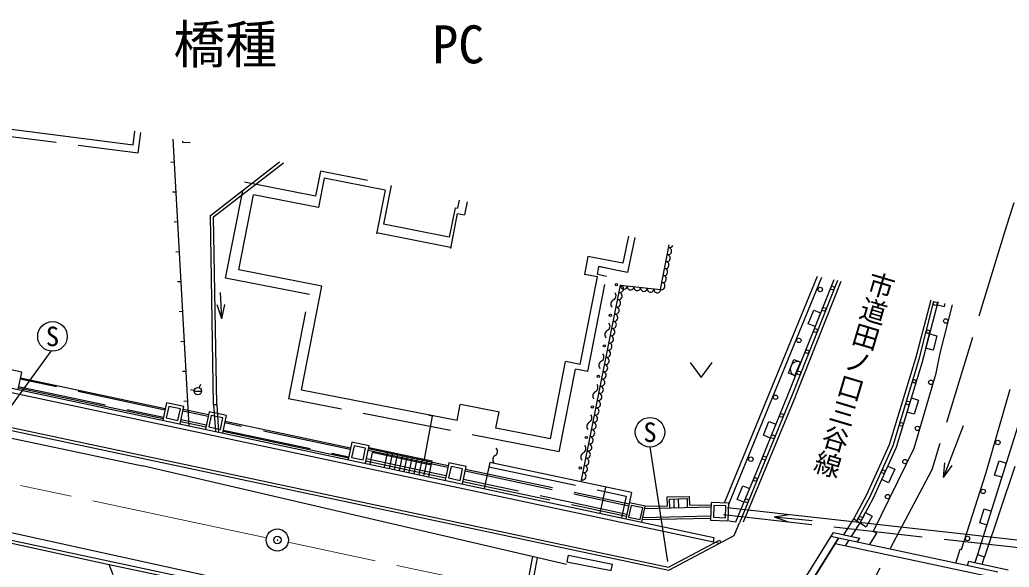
# Model space of a CAD drawing. Units: millimetres, scale not verified. Extents: x 40000 to 680000, y 20000 to 380000.
# Drawn here: x 447871 to 514731, y 280944 to 317894 of the extents above; entities that cross this region are included whole.
import ezdxf
from ezdxf.enums import TextEntityAlignment as Align

# ---------------------------------------------------------------- set-up
doc = ezdxf.new("R2010")
doc.units = ezdxf.units.MM
doc.header["$LTSCALE"] = 1000
doc.header["$PDMODE"] = 32
doc.header["$PDSIZE"] = 500
doc.linetypes.add('CHAIN', pattern=[18.5, 12, -1.5, 3.5, -1.5])
doc.linetypes.add('DASHED', pattern=[7.5, 6, -1.5])
for name, color, linetype, lineweight in [('M-BGD', 7, 'Continuous', 25), ('M-BGD-EXST', 7, 'Continuous', 25), ('M-BMK', 2, 'CHAIN', 13), ('M-BMK-HTXT', 7, 'Continuous', 13), ('M-BMK-SRVR', 3, 'Continuous', 25), ('M-STR-HTXT', 7, 'Continuous', 13), ('M-STR-STR1', 1, 'Continuous', 25), ('M-STR-STRC', 7, 'Continuous', 25)]:
    doc.layers.add(name, color=color, linetype=linetype, lineweight=lineweight)
doc.layers.add('M-OTRS', color=6, linetype='Continuous')
doc.styles.add('@ＭＳ ゴシック', font='')
doc.styles.add('ＭＳ ゴシック', font='')
doc.styles.get('@ＭＳ ゴシック').set_extended_font_data('@MS Gothic')
doc.styles.get('ＭＳ ゴシック').set_extended_font_data('MS Gothic')

msp = doc.modelspace()

# ---------------------------------------------------------------- linework, layer by layer
at = {"layer": 'M-BGD', "linetype": 'DASHED'}
for p, q in [((444375, 310391), (455880, 308921)), ((455880, 308921), (456056, 310297)), ((458883, 309616), (458887, 309696)), ((459386, 309590), (458883, 309616)), ((468181, 307668), (467852, 305984)), ((471357, 307046), (468181, 307668)), ((461782, 300458), (463048, 306925)), ((467852, 305984), (463048, 306925)), ((472959, 306706), (472450, 304103)), ((477565, 305728), (477457, 305174)), ((477283, 305208), (476896, 303232)), ((477283, 305208), (477457, 305174)), ((476896, 303232), (472450, 304103)), ((489434, 303206), (488936, 300827)), ((486902, 300693), (487007, 301232)), ((487623, 301110), (487004, 301231)), ((488936, 300827), (487037, 301225)), ((467438, 299350), (461782, 300458)), ((486256, 294143), (487518, 300572)), ((487518, 300572), (486902, 300693)), ((466058, 292304), (467438, 299350)), ((484327, 288726), (485420, 294307)), ((486256, 294143), (485420, 294307)), ((457680, 291551), (447898, 293629)), ((447794, 293140), (457576, 291062)), ((484327, 288726), (466036, 292309)), ((458921, 291619), (460624, 291257)), ((458770, 290910), (460473, 290548)), ((458895, 291497), (460598, 291135)), ((458744, 290788), (460447, 290426)), ((461626, 290201), (470096, 288401)), ((470200, 288891), (461730, 290690)), ((471415, 288837), (476795, 287694)), ((471441, 288959), (476821, 287816)), ((476671, 287107), (471291, 288250)), ((471688, 288677), (471522, 287894)), ((475659, 287833), (471688, 288677)), ((471265, 288128), (476645, 286985)), ((477995, 287567), (489048, 285218)), ((479561, 287720), (488854, 285745)), ((488898, 284509), (477844, 286858)), ((477969, 287444), (489022, 285096)), ((477818, 286735), (488872, 284387)), ((488854, 285745), (488542, 284278)), ((495427, 284497), (516192, 282184))]:
    msp.add_line(p, q, dxfattribs=at)
at = {"layer": 'M-BGD'}
for p, q in [((446952, 310561), (455524, 309465)), ((455524, 309465), (455642, 310385)), ((459307, 290489), (458246, 309832)), ((458331, 308286), (458081, 308272)), ((468450, 307197), (468064, 305226)), ((472552, 306394), (468450, 307197)), ((458441, 306268), (458192, 306254)), ((472552, 306394), (471975, 303446)), ((462664, 301023), (463656, 306089)), ((468064, 305226), (463656, 306089)), ((478108, 305612), (477933, 304719)), ((458552, 304250), (458302, 304236)), ((477427, 304819), (476967, 302468)), ((477427, 304819), (477933, 304719)), ((476978, 302529), (471986, 303507)), ((489002, 303298), (488617, 301461)), ((458663, 302232), (458413, 302218)), ((486262, 301923), (486024, 300712)), ((488617, 301461), (486262, 301923)), ((468282, 299923), (462664, 301023)), ((458773, 300214), (458524, 300200)), ((485739, 294629), (486899, 300540)), ((486899, 300540), (486024, 300712)), ((495495, 285287), (501767, 300586)), ((495782, 285196), (502065, 300522)), ((500305, 292526), (503381, 300243)), ((466906, 292903), (468282, 299923)), ((461514, 297698), (461429, 299486)), ((509430, 298958), (508380, 294946)), ((458884, 298196), (458635, 298182)), ((461514, 297698), (461210, 298651)), ((461514, 297698), (461727, 298676)), ((508843, 294738), (509919, 298854)), ((510061, 295391), (510898, 298646)), ((409903, 298123), (491726, 280739)), ((458995, 296178), (458745, 296164)), ((509800, 294038), (510061, 295391)), ((448002, 294118), (446828, 294367)), ((483732, 289604), (484754, 294822)), ((485739, 294629), (484754, 294822)), ((500248, 293864), (500621, 294792)), ((507116, 289041), (508843, 294738)), ((447752, 292944), (448002, 294118)), ((447921, 293736), (457702, 291658)), ((459106, 294160), (458856, 294146)), ((446223, 292962), (495178, 282562)), ((446579, 293193), (494771, 282955)), ((457553, 290954), (447771, 293032)), ((477417, 290844), (466906, 292903)), ((500297, 292493), (496760, 283981)), ((515891, 292337), (512588, 281794)), ((457783, 292040), (457534, 290866)), ((457938, 291802), (457771, 291020)), ((458957, 291790), (457783, 292040)), ((458720, 291636), (457938, 291802)), ((458554, 290854), (458720, 291636)), ((458708, 290617), (458957, 291790)), ((459216, 292142), (458967, 292128)), ((460966, 291921), (461186, 291930)), ((460966, 291921), (461086, 290111)), ((461185, 291935), (461309, 290064)), ((477417, 290844), (477631, 291937)), ((480289, 291417), (477643, 291935)), ((408396, 291031), (483921, 274985)), ((457771, 291020), (458554, 290854)), ((460660, 291429), (460411, 290255)), ((460814, 291191), (460648, 290409)), ((461834, 291179), (460660, 291429)), ((461597, 291025), (460814, 291191)), ((461430, 290243), (461597, 291025)), ((461584, 290005), (461834, 291179)), ((475224, 288232), (475764, 291141)), ((475764, 291141), (475518, 291186)), ((480039, 290327), (480254, 291424)), ((446234, 290609), (491697, 280950)), ((460648, 290409), (461430, 290243)), ((461753, 290798), (470223, 288998)), ((483732, 289604), (480039, 290327)), ((510285, 286992), (511646, 290517)), ((470073, 288294), (461603, 290093)), ((470304, 289380), (470055, 288206)), ((470458, 289142), (470292, 288360)), ((471478, 289130), (470304, 289380)), ((471241, 288976), (470458, 289142)), ((471074, 288194), (471241, 288976)), ((471228, 287956), (471478, 289130)), ((471457, 289032), (475722, 288126)), ((505565, 285622), (507116, 289041)), ((470292, 288360), (471074, 288194)), ((472729, 288762), (472500, 287686)), ((473061, 288692), (472833, 287616)), ((473394, 288621), (473165, 287545)), ((473726, 288550), (473498, 287474)), ((474059, 288480), (473830, 287404)), ((474392, 288409), (474163, 287333)), ((474724, 288338), (474495, 287262)), ((475057, 288268), (474828, 287192)), ((475389, 288197), (475161, 287121)), ((475722, 288126), (475493, 287050)), ((476858, 287987), (476608, 286813)), ((477012, 287750), (476846, 286968)), ((478032, 287738), (476858, 287987)), ((477794, 287584), (477012, 287750)), ((477628, 286801), (477794, 287584)), ((477782, 286564), (478032, 287738)), ((479623, 288013), (479249, 286252)), ((489209, 285976), (479623, 288013)), ((510285, 286992), (510391, 287986)), ((510285, 286992), (510874, 287800)), ((515110, 287751), (513067, 281642)), ((476846, 286968), (477628, 286801)), ((487449, 286351), (487075, 284590)), ((489209, 285976), (488835, 284216)), ((491628, 285694), (493128, 285727)), ((491641, 285094), (491628, 285694)), ((491782, 285547), (492981, 285573)), ((491795, 284947), (491782, 285547)), ((492095, 284954), (492081, 285554)), ((492395, 284960), (492381, 285560)), ((492994, 284974), (492981, 285573)), ((493141, 285127), (493128, 285727)), ((504651, 283945), (505565, 285622)), ((489180, 285114), (489013, 284331)), ((490140, 285063), (489064, 285292)), ((489962, 284948), (489180, 285114)), ((489796, 284165), (489962, 284948)), ((489911, 283987), (490140, 285063)), ((490107, 284910), (494575, 285008)), ((490140, 285061), (491641, 285094)), ((493141, 285127), (494580, 285158)), ((494586, 285319), (494544, 284120)), ((495785, 285277), (494586, 285319)), ((494779, 285112), (494751, 284313)), ((495578, 285084), (494779, 285112)), ((495550, 284285), (495578, 285084)), ((495671, 284973), (516076, 282700)), ((495743, 284078), (495785, 285277)), ((489013, 284331), (489796, 284165)), ((489947, 284156), (494549, 284258)), ((489979, 284307), (494554, 284408)), ((494751, 284313), (495550, 284285)), ((498851, 284350), (499838, 284512)), ((498851, 284350), (499787, 283997)), ((498851, 284350), (501420, 284094)), ((503563, 283132), (504234, 284205)), ((504234, 284205), (505076, 283679)), ((494544, 284120), (495743, 284078)), ((496241, 283973), (495802, 284048)), ((496148, 283074), (496506, 283945)), ((504083, 283021), (504658, 283941)), ((491726, 280739), (496148, 283074)), ((494771, 282955), (494715, 282660)), ((500933, 280214), (502850, 283283)), ((501644, 280370), (503222, 282897)), ((503202, 282902), (502681, 283012)), ((502850, 283283), (504631, 282905)), ((503563, 283132), (504631, 282905)), ((504462, 282634), (504631, 282905)), ((505294, 282457), (505782, 283238)), ((505568, 283372), (505782, 283238)), ((446696, 282707), (453902, 281115)), ((491697, 280950), (495158, 282777)), ((495158, 282777), (495251, 282600)), ((502976, 282541), (513736, 280255)), ((503663, 282395), (503889, 282756)), ((511120, 281219), (511411, 282170)), ((511411, 282170), (511513, 282138)), ((512494, 281515), (512414, 281251)), ((512587, 281795), (512417, 281251)), ((512588, 281794), (513067, 281642)), ((512909, 281146), (513067, 281642)), ((453902, 281115), (468565, 278067)), ((454174, 280423), (453902, 281115)), ((511906, 281052), (511994, 281340)), ((511994, 281340), (512909, 281146)), ((512179, 281301), (514652, 280776))]:
    msp.add_line(p, q, dxfattribs=at)
at = {"layer": 'M-BGD', "linetype": 'DASHED'}
msp.add_lwpolyline([(517330, 312692), (514433, 303630), (509503, 287511), (503149, 275533), (556798, 265313), (571991, 288933)], dxfattribs=at)
at = {"layer": 'M-BGD'}
for points in [[(460966, 291926), (460748, 304692), (465411, 308310)], [(461186, 291930), (460970, 304586), (465693, 308250)], [(485809, 286699), (488469, 299982), (491175, 299694), (491754, 302713)], [(502881, 300349), (499786, 292651), (497753, 287600), (496241, 283973)], [(503120, 300298), (500056, 292585), (496506, 283945)], [(504445, 284074), (505333, 285710), (506891, 289158), (508636, 294980), (509645, 298912)], [(509919, 298854), (509869, 298660), (510352, 298533), (510409, 298750)], [(504226, 284210), (505117, 285846), (506647, 289218), (508397, 294990)], [(505568, 283372), (508300, 288975), (509800, 294038)], [(511513, 282138), (513175, 287337), (514796, 292953)], [(513182, 283796), (512735, 283936), (513034, 284890), (513471, 284753)], [(504651, 283945), (505024, 284629), (505463, 284389), (505076, 283679)]]:
    msp.add_lwpolyline(points, dxfattribs=at)
for points in [[(501982, 298113), (501609, 297185), (501145, 297372), (501518, 298300)], [(509101, 295723), (509354, 296690), (509837, 296564), (509584, 295596)], [(500643, 294781), (500270, 293853), (499806, 294039), (500179, 294967)], [(507834, 291411), (508124, 292368), (508603, 292223), (508313, 291266)], [(498956, 290589), (498583, 289661), (498119, 289848), (498493, 290776)], [(506122, 286855), (506536, 287766), (506991, 287559), (506577, 286648)], [(514523, 287970), (514224, 287016), (513747, 287165), (514046, 288120)], [(497190, 286248), (496805, 285325), (496343, 285517), (496728, 286440)]]:
    msp.add_lwpolyline(points, close=True, dxfattribs=at)
for centre, radius in [((488190, 300014), 75), ((501963, 299687), 150), ((502781, 299783), 125), ((502213, 298353), 125), ((509729, 298735), 125), ((487783, 297951), 75), ((510443, 297564), 150), ((501645, 296922), 125), ((509243, 296842), 125), ((500514, 296254), 150), ((487376, 295888), 75), ((501076, 295492), 125), ((500508, 294062), 125), ((486969, 293825), 75), ((508320, 293489), 125), ((509438, 293424), 150), ((498939, 292416), 150), ((486562, 291761), 75), ((507883, 292033), 125), ((499349, 291193), 125), ((507447, 290578), 125), ((508530, 290314), 150), ((486155, 289698), 75), ((498757, 289753), 125), ((513959, 289360), 150), ((497270, 288234), 150), ((498165, 288313), 125), ((507684, 288072), 150), ((485748, 287635), 75), ((506226, 287383), 125), ((497574, 286873), 125), ((512969, 286060), 150), ((496982, 285433), 125), ((506509, 285711), 150), ((504683, 284250), 125), ((511916, 282884), 150)]:
    msp.add_circle(centre, radius, dxfattribs=at)
for centre, radius, start, end in [((491681, 302278), 240, 256.65345, 81.65105), ((491771, 302748), 240, 256.65345, 338.97685), ((491501, 301337), 240, 256.65345, 81.65105), ((491591, 301808), 240, 256.65345, 81.65105), ((491411, 300867), 240, 256.65345, 81.65105), ((491321, 300397), 240, 256.65345, 81.65105), ((488422, 299739), 248, 258.26155, 79.08852), ((488692, 299936), 228, 168.34687, 359.4939), ((489143, 299888), 228, 168.34687, 359.4939), ((489595, 299840), 228, 168.34687, 359.4939), ((490046, 299792), 228, 168.34687, 359.4939), ((490497, 299744), 228, 168.34687, 359.4939), ((490948, 299696), 228, 168.34687, 359.4939), ((491231, 299927), 240, 256.65345, 81.65105), ((488122, 298701), 312, 115.70845, 221.96865), ((487851, 299264), 312, 295.70845, 41.96865), ((488227, 298765), 248, 258.26155, 79.08852), ((488325, 299252), 248, 258.26155, 79.08852), ((488130, 298278), 248, 258.26155, 79.08852), ((487935, 297305), 248, 258.26155, 79.08852), ((488032, 297792), 248, 258.26155, 79.08852), ((487715, 296638), 312, 115.70845, 221.96865), ((487444, 297201), 312, 295.70845, 41.96865), ((487837, 296818), 248, 258.26155, 79.08852), ((487740, 296331), 248, 258.26155, 79.08852), ((487545, 295358), 248, 258.26155, 79.08852), ((487642, 295845), 248, 258.26155, 79.08852), ((487308, 294575), 312, 115.70845, 221.96865), ((487037, 295138), 312, 295.70845, 41.96865), ((487447, 294871), 248, 258.26155, 79.08852), ((487350, 294384), 248, 258.26155, 79.08852), ((500434, 294328), 500, 68.10338, 248.10338), ((487155, 293411), 248, 258.26155, 79.08852), ((487253, 293898), 248, 258.26155, 79.08852), ((486630, 293075), 312, 295.70845, 41.96865), ((487058, 292924), 248, 258.26155, 79.08852), ((486901, 292511), 312, 115.70845, 221.96865), ((486863, 291951), 248, 258.26155, 79.08852), ((486960, 292438), 248, 258.26155, 79.08852), ((486765, 291464), 248, 258.26155, 79.08852), ((486223, 291011), 312, 295.70845, 41.96865), ((486668, 290977), 248, 258.26155, 79.08852), ((486494, 290448), 312, 115.70845, 221.96865), ((486473, 290004), 248, 258.26155, 79.08852), ((486570, 290491), 248, 258.26155, 79.08852), ((486375, 289517), 248, 258.26155, 79.08852), ((479849, 288756), 312, 297.88449, 44.1447), ((485816, 288948), 312, 295.70845, 41.96865), ((486278, 289030), 248, 258.26155, 79.08852), ((480141, 288204), 312, 117.88449, 224.1447), ((486087, 288385), 312, 115.70845, 221.96865), ((486083, 288057), 248, 258.26155, 79.08852), ((486180, 288544), 248, 258.26155, 79.08852), ((485985, 287570), 248, 258.26155, 79.08852), ((485888, 287083), 248, 258.26155, 79.08852)]:
    msp.add_arc(centre, radius, start, end, dxfattribs=at)
at = {"layer": 'M-BGD-EXST'}
for p, q in [((446554, 290789), (449989, 295529)), ((459651, 292869), (459404, 292907)), ((459997, 293061), (460096, 293291)), ((459648, 292832), (460148, 292831)), ((491673, 281320), (490464, 289059))]:
    msp.add_line(p, q, dxfattribs=at)
msp.add_lwpolyline([(493167, 294759), (493913, 293757), (494667, 294754)], dxfattribs=at)
for centre, radius in [((450080, 296523), 1000), ((459898, 292831), 250), ((490457, 290055), 1000)]:
    msp.add_circle(centre, radius, dxfattribs=at)
at = {"layer": 'M-BMK'}
for p, q in [((464547, 282935), (409175, 294699)), ((562363, 262153), (466014, 282624))]:
    msp.add_line(p, q, dxfattribs=at)
at = {"layer": 'M-BMK-SRVR'}
msp.add_circle((465280, 282779), 750, dxfattribs=at)
at = {"layer": 'M-OTRS'}
msp.add_point((465280, 282779), dxfattribs=at)
at = {"layer": 'M-STR-STR1'}
for p in [(501623, 280375), (513962, 280616)]:
    msp.add_line(p, (503202, 282902), dxfattribs=at)
at = {"layer": 'M-STR-STRC'}
for p, q in [((409799, 297634), (456154, 287785)), ((483637, 275300), (408552, 291765)), ((484806, 281127), (456154, 287785)), ((482512, 281660), (482053, 279216)), ((482841, 281584), (482383, 279146)), ((484931, 281753), (484843, 281312)), ((484931, 281753), (487925, 281152)), ((484843, 281312), (487835, 280711)), ((487835, 280711), (487925, 281152))]:
    msp.add_line(p, q, dxfattribs=at)

# ---------------------------------------------------------------- texts
at = {"layer": 'M-BGD-EXST', "style": 'ＭＳ ゴシック'}
for p in [(450080, 296523), (490457, 290055)]:
    msp.add_text('S', height=1320, dxfattribs=at).set_placement(p, align=Align.MIDDLE_CENTER)
at = {"layer": 'M-BMK-HTXT', "style": '@ＭＳ ゴシック'}
msp.add_text('市道田ノ口三谷線', height=1320, rotation=253.435, dxfattribs=at).set_placement((506950, 300647), align=Align.TOP_LEFT)
at = {"layer": 'M-STR-HTXT', "style": 'ＭＳ ゴシック'}
msp.add_text('橋種\u3000\u3000\u3000PC', height=2566, dxfattribs=at).set_placement((458253, 317520), align=Align.TOP_LEFT)

doc.saveas('drawing.dxf')
